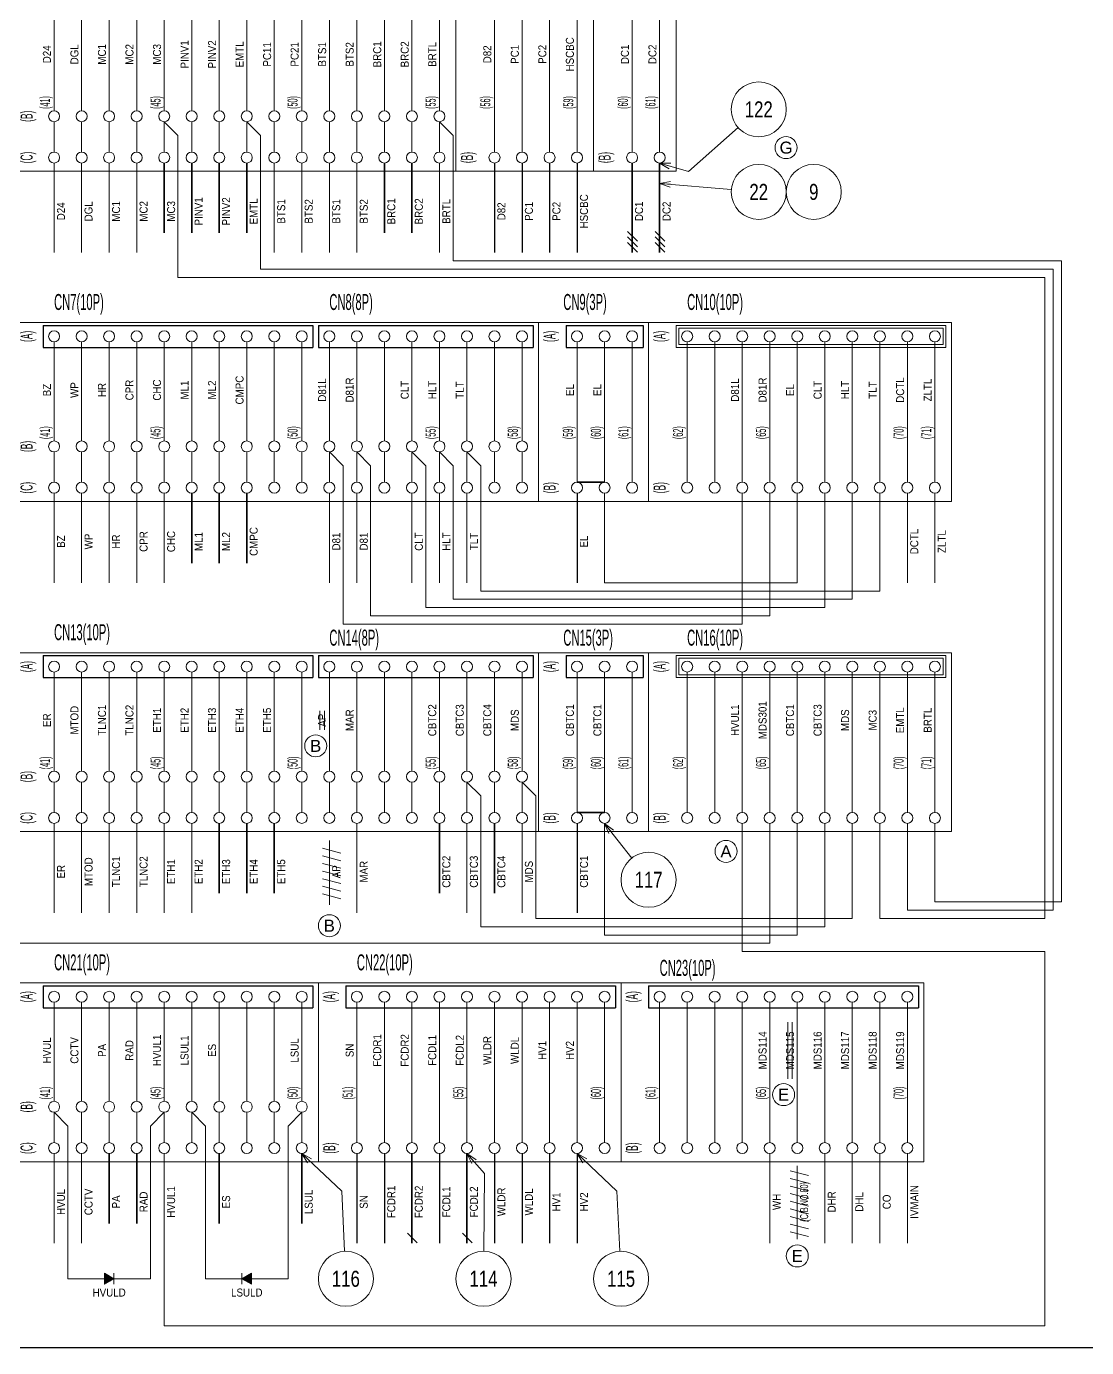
# Model space of a CAD drawing. Header units: millimetres. Extents: x 10 to 832, y 7 to 590.
# Drawn here: x 317 to 509.6, y 15 to 255.1 of the extents above; entities that cross this region are included whole.
import ezdxf
from ezdxf.enums import TextEntityAlignment as Align

# ---------------------------------------------------------------- set-up
doc = ezdxf.new("R2010")
doc.units = ezdxf.units.MM
doc.linetypes.add('DASHED', pattern=[19, 12.7, -6.3])
for name, color, linetype in [('GR1_02', 7, 'Continuous'), ('GR1_03', 7, 'Continuous'), ('GR1_04', 7, 'Continuous'), ('GR1_05', 7, 'Continuous'), ('GR1_15', 7, 'Continuous'), ('図面枠B6M', 7, 'Continuous')]:
    doc.layers.add(name, color=color, linetype=linetype)
doc.styles.add('HG丸ｺﾞｼｯｸM-PRO', font='')
doc.styles.get('HG丸ｺﾞｼｯｸM-PRO').set_extended_font_data('HG丸ｺﾞｼｯｸM-PRO')
pattern_1 = [(45, (0, 0), (-0.070710678, 0.070710678), [])]

# ---------------------------------------------------------------- blocks, each defined once
blk = doc.blocks.new('BLKF023')
at = {"layer": '図面枠B6M', "color": 2, "linetype": 'Continuous', "lineweight": 25}
blk.add_line((9.5, 15), (831.5, 15), dxfattribs=at)
blk = doc.blocks.new('BLKF035')
at = {"layer": 'GR1_03', "color": 2, "linetype": 'Continuous', "lineweight": 25}
for p, q in [((375, 80.75), (424, 80.75)), ((375, 80.75), (375, 76.75)), ((424, 80.75), (424, 76.75)), ((375, 76.75), (424, 76.75))]:
    blk.add_line(p, q, dxfattribs=at)
blk = doc.blocks.new('BLKF119')
at = {"layer": 'GR1_03', "color": 2, "linetype": 'Continuous', "lineweight": 25}
for p, q in [((320, 80.75), (369, 80.75)), ((320, 80.75), (320, 76.75)), ((369, 80.75), (369, 76.75)), ((320, 76.75), (369, 76.75))]:
    blk.add_line(p, q, dxfattribs=at)
blk = doc.blocks.new('BLKF120')
at = {"layer": 'GR1_03', "color": 2, "linetype": 'Continuous', "lineweight": 25}
for p, q in [((430, 80.75), (479, 80.75)), ((430, 80.75), (430, 76.75)), ((479, 80.75), (479, 76.75)), ((430, 76.75), (479, 76.75))]:
    blk.add_line(p, q, dxfattribs=at)
blk = doc.blocks.new('FXTIP_ARROW_S')
at = {"color": 0, "linetype": 'Continuous', "lineweight": -2}
for q in [(-1, 0), (-0.97, 0.26), (-0.97, -0.26)]:
    blk.add_line((0, 0), q, dxfattribs=at)
blk = doc.blocks.new('BLKF306')
at = {"layer": 'GR1_03', "color": 2, "linetype": 'Continuous', "lineweight": 25}
for p, q in [((415, 200.75), (429, 200.75)), ((415, 200.75), (415, 196.75)), ((429, 200.75), (429, 196.75)), ((415, 196.75), (429, 196.75))]:
    blk.add_line(p, q, dxfattribs=at)
blk = doc.blocks.new('BLKF308')
at = {"layer": 'GR1_02', "color": 4, "linetype": 'Continuous', "lineweight": 13}
for p, q in [((480, 81.25), (425, 81.25)), ((425, 48.75), (425, 81.25)), ((480, 48.75), (480, 81.25)), ((432, 52.25), (432, 77.75)), ((437, 52.25), (437, 77.75)), ((442, 52.25), (442, 77.75)), ((447, 52.25), (447, 77.75)), ((452, 52.25), (452, 77.75)), ((457, 52.25), (457, 77.75)), ((462, 52.25), (462, 77.75)), ((467, 52.25), (467, 77.75)), ((472, 52.25), (472, 77.75)), ((477, 52.25), (477, 77.75)), ((480, 48.75), (425, 48.75))]:
    blk.add_line(p, q, dxfattribs=at)
for centre in [(432, 78.75), (437, 78.75), (442, 78.75), (447, 78.75), (452, 78.75), (457, 78.75), (462, 78.75), (467, 78.75), (472, 78.75), (477, 78.75), (432, 51.25), (437, 51.25), (442, 51.25), (447, 51.25), (452, 51.25), (457, 51.25), (462, 51.25), (467, 51.25), (472, 51.25), (477, 51.25)]:
    blk.add_circle(centre, 1, dxfattribs=at)
at = {"layer": 'GR1_02', "color": 3, "linetype": 'Continuous', "lineweight": 35, "style": 'HG丸ｺﾞｼｯｸM-PRO'}
for s, height, width, p in [('(A)', 2.182, 0.522521, (427, 78.75)), ('(61)', 1.818, 0.521214, (430.33, 61.25)), ('(65)', 1.818, 0.521214, (450.42, 61.25)), ('(70)', 1.818, 0.521214, (475.42, 61.25)), ('(B)', 2.182, 0.521304, (427, 51.25))]:
    blk.add_text(s, height=height, rotation=90, dxfattribs=dict(at, width=width)).set_placement(p, align=Align.MIDDLE_CENTER)
blk = doc.blocks.new('BLKF311')
at = {"layer": 'GR1_02', "color": 4, "linetype": 'Continuous', "lineweight": 13}
for p, q in [((425, 81.25), (370, 81.25)), ((370, 48.75), (370, 81.25)), ((425, 48.75), (425, 81.25)), ((377, 52.25), (377, 77.75)), ((382, 52.25), (382, 77.75)), ((387, 52.25), (387, 77.75)), ((392, 52.25), (392, 77.75)), ((397, 52.25), (397, 77.75)), ((402, 52.25), (402, 77.75)), ((407, 52.25), (407, 77.75)), ((412, 52.25), (412, 77.75)), ((417, 52.25), (417, 77.75)), ((422, 52.25), (422, 77.75)), ((425, 48.75), (370, 48.75))]:
    blk.add_line(p, q, dxfattribs=at)
for centre in [(377, 78.75), (382, 78.75), (387, 78.75), (392, 78.75), (397, 78.75), (402, 78.75), (407, 78.75), (412, 78.75), (417, 78.75), (422, 78.75), (377, 51.25), (382, 51.25), (387, 51.25), (392, 51.25), (397, 51.25), (402, 51.25), (407, 51.25), (412, 51.25), (417, 51.25), (422, 51.25)]:
    blk.add_circle(centre, 1, dxfattribs=at)
at = {"layer": 'GR1_02', "color": 3, "linetype": 'Continuous', "lineweight": 35, "style": 'HG丸ｺﾞｼｯｸM-PRO'}
for s, height, width, p in [('(A)', 2.182, 0.522521, (372, 78.75)), ('(51)', 1.818, 0.521214, (375.33, 61.25)), ('(55)', 1.818, 0.521214, (395.42, 61.25)), ('(60)', 1.818, 0.521214, (420.42, 61.25)), ('(B)', 2.182, 0.521304, (372, 51.25))]:
    blk.add_text(s, height=height, rotation=90, dxfattribs=dict(at, width=width)).set_placement(p, align=Align.MIDDLE_CENTER)
blk = doc.blocks.new('BLKF312')
at = {"layer": 'GR1_02', "color": 4, "linetype": 'Continuous', "lineweight": 13}
for p, q in [((370, 81.25), (315, 81.25)), ((315, 48.75), (315, 81.25)), ((370, 48.75), (370, 81.25)), ((322, 59.75), (322, 77.75)), ((327, 59.75), (327, 77.75)), ((332, 59.75), (332, 77.75)), ((337, 59.75), (337, 77.75)), ((342, 59.75), (342, 77.75)), ((347, 59.75), (347, 77.75)), ((352, 59.75), (352, 77.75)), ((357, 59.75), (357, 77.75)), ((362, 59.75), (362, 77.75)), ((367, 59.75), (367, 77.75)), ((322, 57.75), (322, 52.25)), ((327, 57.75), (327, 52.25)), ((332, 57.75), (332, 52.25)), ((337, 57.75), (337, 52.25)), ((342, 57.75), (342, 52.25)), ((347, 57.75), (347, 52.25)), ((352, 57.75), (352, 52.25)), ((357, 57.75), (357, 52.25)), ((362, 57.75), (362, 52.25)), ((367, 57.75), (367, 52.25)), ((370, 48.75), (315, 48.75))]:
    blk.add_line(p, q, dxfattribs=at)
for centre in [(322, 78.75), (327, 78.75), (332, 78.75), (337, 78.75), (342, 78.75), (347, 78.75), (352, 78.75), (357, 78.75), (362, 78.75), (367, 78.75), (322, 58.75), (327, 58.75), (332, 58.75), (337, 58.75), (342, 58.75), (347, 58.75), (352, 58.75), (357, 58.75), (362, 58.75), (367, 58.75), (322, 51.25), (327, 51.25), (332, 51.25), (337, 51.25), (342, 51.25), (347, 51.25), (352, 51.25), (357, 51.25), (362, 51.25), (367, 51.25)]:
    blk.add_circle(centre, 1, dxfattribs=at)
at = {"layer": 'GR1_02', "color": 3, "linetype": 'Continuous', "lineweight": 35, "style": 'HG丸ｺﾞｼｯｸM-PRO'}
for s, height, width, p in [('(A)', 2.182, 0.522521, (317, 78.75)), ('(41)', 1.818, 0.521214, (320.33, 61.25)), ('(45)', 1.818, 0.521214, (340.42, 61.25)), ('(50)', 1.818, 0.521214, (365.33, 61.25)), ('(B)', 2.182, 0.521304, (317, 58.75)), ('(C)', 2.182, 0.52136, (317, 51.25))]:
    blk.add_text(s, height=height, rotation=90, dxfattribs=dict(at, width=width)).set_placement(p, align=Align.MIDDLE_CENTER)
blk = doc.blocks.new('BLKF307')
at = {"layer": 'GR1_02', "color": 4, "linetype": 'Continuous', "lineweight": 13}
for name in ['BLKF312', 'BLKF311', 'BLKF308']:
    blk.add_blockref(name, (0, 0), dxfattribs=at)
blk = doc.blocks.new('BLKF313')
at = {"layer": 'GR1_03', "color": 4, "linetype": 'Continuous', "lineweight": 13}
for p, q in [((435, 200.75), (484, 200.75)), ((435, 200.75), (435, 196.75)), ((483.5, 200.25), (435.5, 200.25)), ((435.5, 200.25), (435.5, 197.25)), ((483.5, 197.25), (483.5, 200.25)), ((484, 200.75), (484, 196.75)), ((435.5, 197.25), (483.5, 197.25)), ((435, 196.75), (484, 196.75))]:
    blk.add_line(p, q, dxfattribs=at)
blk = doc.blocks.new('BLKF314')
at = {"layer": 'GR1_03', "color": 4, "linetype": 'Continuous', "lineweight": 13}
for p, q in [((435, 140.75), (484, 140.75)), ((435, 140.75), (435, 136.75)), ((483.5, 140.25), (435.5, 140.25)), ((435.5, 140.25), (435.5, 137.25)), ((483.5, 137.25), (483.5, 140.25)), ((484, 140.75), (484, 136.75)), ((435.5, 137.25), (483.5, 137.25)), ((435, 136.75), (484, 136.75))]:
    blk.add_line(p, q, dxfattribs=at)
blk = doc.blocks.new('BLKF315')
at = {"layer": 'GR1_03', "color": 2, "linetype": 'Continuous', "lineweight": 25}
for p, q in [((320, 200.75), (369, 200.75)), ((320, 200.75), (320, 196.75)), ((369, 200.75), (369, 196.75)), ((320, 196.75), (369, 196.75))]:
    blk.add_line(p, q, dxfattribs=at)
blk = doc.blocks.new('BLKF316')
at = {"layer": 'GR1_03', "color": 2, "linetype": 'Continuous', "lineweight": 25}
for p, q in [((370, 200.75), (409, 200.75)), ((370, 200.75), (370, 196.75)), ((409, 200.75), (409, 196.75)), ((370, 196.75), (409, 196.75))]:
    blk.add_line(p, q, dxfattribs=at)
blk = doc.blocks.new('BLKF317')
at = {"layer": 'GR1_03', "color": 2, "linetype": 'Continuous', "lineweight": 25}
for p, q in [((320, 140.75), (369, 140.75)), ((320, 140.75), (320, 136.75)), ((369, 140.75), (369, 136.75)), ((320, 136.75), (369, 136.75))]:
    blk.add_line(p, q, dxfattribs=at)
blk = doc.blocks.new('BLKF318')
at = {"layer": 'GR1_03', "color": 2, "linetype": 'Continuous', "lineweight": 25}
for p, q in [((370, 140.75), (409, 140.75)), ((370, 140.75), (370, 136.75)), ((409, 140.75), (409, 136.75)), ((370, 136.75), (409, 136.75))]:
    blk.add_line(p, q, dxfattribs=at)
blk = doc.blocks.new('BLKF319')
at = {"layer": 'GR1_03', "color": 2, "linetype": 'Continuous', "lineweight": 25}
for p, q in [((415, 140.75), (429, 140.75)), ((415, 140.75), (415, 136.75)), ((429, 140.75), (429, 136.75)), ((415, 136.75), (429, 136.75))]:
    blk.add_line(p, q, dxfattribs=at)
blk = doc.blocks.new('BLKF321')
at = {"layer": 'GR1_02', "color": 4, "linetype": 'Continuous', "lineweight": 13}
for p, q in [((485, 201.25), (430, 201.25)), ((430, 168.75), (430, 201.25)), ((485, 168.75), (485, 201.25)), ((437, 172.25), (437, 197.75)), ((442, 172.25), (442, 197.75)), ((447, 172.25), (447, 197.75)), ((452, 172.25), (452, 197.75)), ((457, 172.25), (457, 197.75)), ((462, 172.25), (462, 197.75)), ((467, 172.25), (467, 197.75)), ((472, 172.25), (472, 197.75)), ((477, 172.25), (477, 197.75)), ((482, 172.25), (482, 197.75)), ((485, 168.75), (430, 168.75))]:
    blk.add_line(p, q, dxfattribs=at)
for centre in [(437, 198.75), (442, 198.75), (447, 198.75), (452, 198.75), (457, 198.75), (462, 198.75), (467, 198.75), (472, 198.75), (477, 198.75), (482, 198.75), (437, 171.25), (442, 171.25), (447, 171.25), (452, 171.25), (457, 171.25), (462, 171.25), (467, 171.25), (472, 171.25), (477, 171.25), (482, 171.25)]:
    blk.add_circle(centre, 1, dxfattribs=at)
at = {"layer": 'GR1_02', "color": 3, "linetype": 'Continuous', "lineweight": 35, "style": 'HG丸ｺﾞｼｯｸM-PRO'}
for s, height, width, p in [('(A)', 2.182, 0.522521, (432, 198.75)), ('(62)', 1.818, 0.521214, (435.33, 181.25)), ('(65)', 1.818, 0.521214, (450.42, 181.25)), ('(70)', 1.818, 0.521214, (475.42, 181.25)), ('(71)', 1.818, 0.521214, (480.42, 181.25)), ('(B)', 2.182, 0.521304, (432, 171.25))]:
    blk.add_text(s, height=height, rotation=90, dxfattribs=dict(at, width=width)).set_placement(p, align=Align.MIDDLE_CENTER)
blk = doc.blocks.new('BLKF324')
at = {"layer": 'GR1_02', "color": 4, "linetype": 'Continuous', "lineweight": 13}
for p, q in [((410, 201.25), (315, 201.25)), ((315, 168.75), (315, 201.25)), ((410, 168.75), (410, 201.25)), ((322, 179.75), (322, 197.75)), ((327, 179.75), (327, 197.75)), ((332, 179.75), (332, 197.75)), ((337, 179.75), (337, 197.75)), ((342, 179.75), (342, 197.75)), ((347, 179.75), (347, 197.75)), ((352, 179.75), (352, 197.75)), ((357, 179.75), (357, 197.75)), ((362, 179.75), (362, 197.75)), ((367, 179.75), (367, 197.75)), ((372, 179.75), (372, 197.75)), ((377, 179.75), (377, 197.75)), ((382, 179.75), (382, 197.75)), ((387, 179.75), (387, 197.75)), ((392, 179.75), (392, 197.75)), ((397, 179.75), (397, 197.75)), ((402, 179.75), (402, 197.75)), ((407, 179.75), (407, 197.75)), ((322, 177.75), (322, 172.25)), ((327, 177.75), (327, 172.25)), ((332, 177.75), (332, 172.25)), ((337, 177.75), (337, 172.25)), ((342, 177.75), (342, 172.25)), ((347, 177.75), (347, 172.25)), ((352, 177.75), (352, 172.25)), ((357, 177.75), (357, 172.25)), ((362, 177.75), (362, 172.25)), ((367, 177.75), (367, 172.25)), ((372, 177.75), (372, 172.25)), ((377, 177.75), (377, 172.25)), ((382, 177.75), (382, 172.25)), ((387, 177.75), (387, 172.25)), ((392, 177.75), (392, 172.25)), ((397, 177.75), (397, 172.25)), ((402, 177.75), (402, 172.25)), ((407, 177.75), (407, 172.25)), ((410, 168.75), (315, 168.75))]:
    blk.add_line(p, q, dxfattribs=at)
for centre in [(322, 198.75), (327, 198.75), (332, 198.75), (337, 198.75), (342, 198.75), (347, 198.75), (352, 198.75), (357, 198.75), (362, 198.75), (367, 198.75), (372, 198.75), (377, 198.75), (382, 198.75), (387, 198.75), (392, 198.75), (397, 198.75), (402, 198.75), (407, 198.75), (322, 178.75), (327, 178.75), (332, 178.75), (337, 178.75), (342, 178.75), (347, 178.75), (352, 178.75), (357, 178.75), (362, 178.75), (367, 178.75), (372, 178.75), (377, 178.75), (382, 178.75), (387, 178.75), (392, 178.75), (397, 178.75), (402, 178.75), (407, 178.75), (322, 171.25), (327, 171.25), (332, 171.25), (337, 171.25), (342, 171.25), (347, 171.25), (352, 171.25), (357, 171.25), (362, 171.25), (367, 171.25), (372, 171.25), (377, 171.25), (382, 171.25), (387, 171.25), (392, 171.25), (397, 171.25), (402, 171.25), (407, 171.25)]:
    blk.add_circle(centre, 1, dxfattribs=at)
at = {"layer": 'GR1_02', "color": 3, "linetype": 'Continuous', "lineweight": 35, "style": 'HG丸ｺﾞｼｯｸM-PRO'}
for s, height, width, p in [('(A)', 2.182, 0.522521, (317, 198.75)), ('(41)', 1.818, 0.521214, (320.33, 181.25)), ('(45)', 1.818, 0.521214, (340.42, 181.25)), ('(50)', 1.818, 0.521214, (365.33, 181.25)), ('(55)', 1.818, 0.521214, (390.42, 181.25)), ('(58)', 1.818, 0.521214, (405.33, 181.25)), ('(B)', 2.182, 0.521304, (317, 178.75)), ('(C)', 2.182, 0.52136, (317, 171.25))]:
    blk.add_text(s, height=height, rotation=90, dxfattribs=dict(at, width=width)).set_placement(p, align=Align.MIDDLE_CENTER)
blk = doc.blocks.new('BLKF325')
at = {"layer": 'GR1_02', "color": 4, "linetype": 'Continuous', "lineweight": 13}
for p, q in [((430, 201.25), (410, 201.25)), ((410, 168.75), (410, 201.25)), ((430, 168.75), (430, 201.25)), ((417, 172.25), (417, 197.75)), ((422, 172.25), (422, 197.75)), ((427, 172.25), (427, 197.75)), ((430, 168.75), (410, 168.75))]:
    blk.add_line(p, q, dxfattribs=at)
for centre in [(417, 198.75), (422, 198.75), (427, 198.75), (417, 171.25), (422, 171.25), (427, 171.25)]:
    blk.add_circle(centre, 1, dxfattribs=at)
at = {"layer": 'GR1_02', "color": 3, "linetype": 'Continuous', "lineweight": 35, "style": 'HG丸ｺﾞｼｯｸM-PRO'}
for s, height, width, p in [('(A)', 2.182, 0.522521, (412, 198.75)), ('(59)', 1.818, 0.521214, (415.33, 181.25)), ('(60)', 1.818, 0.521214, (420.42, 181.25)), ('(61)', 1.818, 0.521214, (425.42, 181.25)), ('(B)', 2.182, 0.521304, (412, 171.25))]:
    blk.add_text(s, height=height, rotation=90, dxfattribs=dict(at, width=width)).set_placement(p, align=Align.MIDDLE_CENTER)
blk = doc.blocks.new('BLKF320')
at = {"layer": 'GR1_02', "color": 4, "linetype": 'Continuous', "lineweight": 13}
for name in ['BLKF324', 'BLKF325', 'BLKF321']:
    blk.add_blockref(name, (0, 0), dxfattribs=at)
blk = doc.blocks.new('BLKF327')
at = {"layer": 'GR1_02', "color": 4, "linetype": 'Continuous', "lineweight": 13}
for p, q in [((485, 141.25), (430, 141.25)), ((430, 108.75), (430, 141.25)), ((485, 108.75), (485, 141.25)), ((437, 112.25), (437, 137.75)), ((442, 112.25), (442, 137.75)), ((447, 112.25), (447, 137.75)), ((452, 112.25), (452, 137.75)), ((457, 112.25), (457, 137.75)), ((462, 112.25), (462, 137.75)), ((467, 112.25), (467, 137.75)), ((472, 112.25), (472, 137.75)), ((477, 112.25), (477, 137.75)), ((482, 112.25), (482, 137.75)), ((485, 108.75), (430, 108.75))]:
    blk.add_line(p, q, dxfattribs=at)
for centre in [(437, 138.75), (442, 138.75), (447, 138.75), (452, 138.75), (457, 138.75), (462, 138.75), (467, 138.75), (472, 138.75), (477, 138.75), (482, 138.75), (437, 111.25), (442, 111.25), (447, 111.25), (452, 111.25), (457, 111.25), (462, 111.25), (467, 111.25), (472, 111.25), (477, 111.25), (482, 111.25)]:
    blk.add_circle(centre, 1, dxfattribs=at)
at = {"layer": 'GR1_02', "color": 3, "linetype": 'Continuous', "lineweight": 35, "style": 'HG丸ｺﾞｼｯｸM-PRO'}
for s, height, width, p in [('(A)', 2.182, 0.522521, (432, 138.75)), ('(62)', 1.818, 0.521214, (435.33, 121.25)), ('(65)', 1.818, 0.521214, (450.42, 121.25)), ('(70)', 1.818, 0.521214, (475.42, 121.25)), ('(71)', 1.818, 0.521214, (480.42, 121.25)), ('(B)', 2.182, 0.521304, (432, 111.25))]:
    blk.add_text(s, height=height, rotation=90, dxfattribs=dict(at, width=width)).set_placement(p, align=Align.MIDDLE_CENTER)
blk = doc.blocks.new('BLKF330')
at = {"layer": 'GR1_02', "color": 4, "linetype": 'Continuous', "lineweight": 13}
for p, q in [((410, 141.25), (315, 141.25)), ((315, 108.75), (315, 141.25)), ((410, 108.75), (410, 141.25)), ((322, 119.75), (322, 137.75)), ((327, 119.75), (327, 137.75)), ((332, 119.75), (332, 137.75)), ((337, 119.75), (337, 137.75)), ((342, 119.75), (342, 137.75)), ((347, 119.75), (347, 137.75)), ((352, 119.75), (352, 137.75)), ((357, 119.75), (357, 137.75)), ((362, 119.75), (362, 137.75)), ((367, 119.75), (367, 137.75)), ((372, 119.75), (372, 137.75)), ((377, 119.75), (377, 137.75)), ((382, 119.75), (382, 137.75)), ((387, 119.75), (387, 137.75)), ((392, 119.75), (392, 137.75)), ((397, 119.75), (397, 137.75)), ((402, 119.75), (402, 137.75)), ((407, 119.75), (407, 137.75)), ((322, 117.75), (322, 112.25)), ((327, 117.75), (327, 112.25)), ((332, 117.75), (332, 112.25)), ((337, 117.75), (337, 112.25)), ((342, 117.75), (342, 112.25)), ((347, 117.75), (347, 112.25)), ((352, 117.75), (352, 112.25)), ((357, 117.75), (357, 112.25)), ((362, 117.75), (362, 112.25)), ((367, 117.75), (367, 112.25)), ((372, 117.75), (372, 112.25)), ((377, 117.75), (377, 112.25)), ((382, 117.75), (382, 112.25)), ((387, 117.75), (387, 112.25)), ((392, 117.75), (392, 112.25)), ((397, 117.75), (397, 112.25)), ((402, 117.75), (402, 112.25)), ((407, 117.75), (407, 112.25)), ((410, 108.75), (315, 108.75))]:
    blk.add_line(p, q, dxfattribs=at)
for centre in [(322, 138.75), (327, 138.75), (332, 138.75), (337, 138.75), (342, 138.75), (347, 138.75), (352, 138.75), (357, 138.75), (362, 138.75), (367, 138.75), (372, 138.75), (377, 138.75), (382, 138.75), (387, 138.75), (392, 138.75), (397, 138.75), (402, 138.75), (407, 138.75), (322, 118.75), (327, 118.75), (332, 118.75), (337, 118.75), (342, 118.75), (347, 118.75), (352, 118.75), (357, 118.75), (362, 118.75), (367, 118.75), (372, 118.75), (377, 118.75), (382, 118.75), (387, 118.75), (392, 118.75), (397, 118.75), (402, 118.75), (407, 118.75), (322, 111.25), (327, 111.25), (332, 111.25), (337, 111.25), (342, 111.25), (347, 111.25), (352, 111.25), (357, 111.25), (362, 111.25), (367, 111.25), (372, 111.25), (377, 111.25), (382, 111.25), (387, 111.25), (392, 111.25), (397, 111.25), (402, 111.25), (407, 111.25)]:
    blk.add_circle(centre, 1, dxfattribs=at)
at = {"layer": 'GR1_02', "color": 3, "linetype": 'Continuous', "lineweight": 35, "style": 'HG丸ｺﾞｼｯｸM-PRO'}
for s, height, width, p in [('(A)', 2.182, 0.522521, (317, 138.75)), ('(41)', 1.818, 0.521214, (320.33, 121.25)), ('(45)', 1.818, 0.521214, (340.42, 121.25)), ('(50)', 1.818, 0.521214, (365.33, 121.25)), ('(55)', 1.818, 0.521214, (390.42, 121.25)), ('(58)', 1.818, 0.521214, (405.33, 121.25)), ('(B)', 2.182, 0.521304, (317, 118.75)), ('(C)', 2.182, 0.52136, (317, 111.25))]:
    blk.add_text(s, height=height, rotation=90, dxfattribs=dict(at, width=width)).set_placement(p, align=Align.MIDDLE_CENTER)
blk = doc.blocks.new('BLKF331')
at = {"layer": 'GR1_02', "color": 4, "linetype": 'Continuous', "lineweight": 13}
for p, q in [((430, 141.25), (410, 141.25)), ((410, 108.75), (410, 141.25)), ((430, 108.75), (430, 141.25)), ((417, 112.25), (417, 137.75)), ((422, 112.25), (422, 137.75)), ((427, 112.25), (427, 137.75)), ((430, 108.75), (410, 108.75))]:
    blk.add_line(p, q, dxfattribs=at)
for centre in [(417, 138.75), (422, 138.75), (427, 138.75), (417, 111.25), (422, 111.25), (427, 111.25)]:
    blk.add_circle(centre, 1, dxfattribs=at)
at = {"layer": 'GR1_02', "color": 3, "linetype": 'Continuous', "lineweight": 35, "style": 'HG丸ｺﾞｼｯｸM-PRO'}
for s, height, width, p in [('(A)', 2.182, 0.522521, (412, 138.75)), ('(59)', 1.818, 0.521214, (415.33, 121.25)), ('(60)', 1.818, 0.521214, (420.42, 121.25)), ('(61)', 1.818, 0.521214, (425.42, 121.25)), ('(B)', 2.182, 0.521304, (412, 111.25))]:
    blk.add_text(s, height=height, rotation=90, dxfattribs=dict(at, width=width)).set_placement(p, align=Align.MIDDLE_CENTER)
blk = doc.blocks.new('BLKF326')
at = {"layer": 'GR1_02', "color": 4, "linetype": 'Continuous', "lineweight": 13}
for name in ['BLKF330', 'BLKF331', 'BLKF327']:
    blk.add_blockref(name, (0, 0), dxfattribs=at)
blk = doc.blocks.new('BLKF332')
at = {"layer": 'GR1_03', "linetype": 'Continuous', "lineweight": 13}
h = blk.add_hatch(dxfattribs=at)
h.set_pattern_fill('_USER', color=4, scale=0.1, angle=45, style=0, pattern_type=0)
h.set_pattern_definition(pattern_1)
h.paths.add_polyline_path([(357.87, 26.5), (356.13, 27.5), (357.87, 28.5)], flags=0)
at = {"layer": 'GR1_03', "color": 4, "linetype": 'Continuous', "lineweight": 13}
for p, q in [((347, 57.75), (349.5, 55.25)), ((367, 57.75), (364.5, 55.25)), ((349.5, 55.25), (349.5, 27.5)), ((364.5, 55.25), (364.5, 27.5)), ((349.5, 27.5), (364.5, 27.5)), ((356.13, 28.5), (356.13, 26.5)), ((356.13, 27.5), (357.87, 28.5)), ((356.13, 27.5), (357.87, 26.5)), ((357.87, 28.5), (357.87, 26.5))]:
    blk.add_line(p, q, dxfattribs=at)
blk = doc.blocks.new('BLKF333')
at = {"layer": 'GR1_03', "linetype": 'Continuous', "lineweight": 13}
h = blk.add_hatch(dxfattribs=at)
h.set_pattern_fill('_USER', color=4, scale=0.1, angle=45, style=0, pattern_type=0)
h.set_pattern_definition(pattern_1)
h.paths.add_polyline_path([(331.13, 26.5), (332.87, 27.5), (331.13, 28.5)], flags=0)
at = {"layer": 'GR1_03', "color": 4, "linetype": 'Continuous', "lineweight": 13}
for p, q in [((322, 57.75), (324.5, 55.25)), ((342, 57.75), (339.5, 55.25)), ((324.5, 55.25), (324.5, 27.5)), ((339.5, 55.25), (339.5, 27.5)), ((324.5, 27.5), (339.5, 27.5)), ((332.87, 27.5), (331.13, 28.5)), ((331.13, 28.5), (331.13, 26.5)), ((332.87, 27.5), (331.13, 26.5)), ((332.87, 28.5), (332.87, 26.5))]:
    blk.add_line(p, q, dxfattribs=at)
blk = doc.blocks.new('BLKF337')
at = {"layer": 'GR1_02', "color": 4, "linetype": 'Continuous', "lineweight": 13}
for p, q in [((420, 261.25), (395, 261.25)), ((395, 228.75), (395, 261.25)), ((420, 228.75), (420, 261.25)), ((402, 232.25), (402, 257.75)), ((407, 232.25), (407, 257.75)), ((412, 232.25), (412, 257.75)), ((417, 232.25), (417, 257.75)), ((420, 228.75), (395, 228.75))]:
    blk.add_line(p, q, dxfattribs=at)
for centre in [(402, 258.75), (407, 258.75), (412, 258.75), (417, 258.75), (402, 231.25), (407, 231.25), (412, 231.25), (417, 231.25)]:
    blk.add_circle(centre, 1, dxfattribs=at)
at = {"layer": 'GR1_02', "color": 3, "linetype": 'Continuous', "lineweight": 35, "style": 'HG丸ｺﾞｼｯｸM-PRO'}
for s, height, width, p in [('(A)', 2.182, 0.522521, (397, 258.75)), ('(56)', 1.818, 0.521214, (400.33, 241.25)), ('(59)', 1.818, 0.521214, (415.42, 241.25)), ('(B)', 2.182, 0.521304, (397, 231.25))]:
    blk.add_text(s, height=height, rotation=90, dxfattribs=dict(at, width=width)).set_placement(p, align=Align.MIDDLE_CENTER)
blk = doc.blocks.new('BLKF338')
at = {"layer": 'GR1_02', "color": 4, "linetype": 'Continuous', "lineweight": 13}
for p, q in [((395, 261.25), (315, 261.25)), ((315, 228.75), (315, 261.25)), ((395, 228.75), (395, 261.25)), ((322, 239.75), (322, 257.75)), ((327, 239.75), (327, 257.75)), ((332, 239.75), (332, 257.75)), ((337, 239.75), (337, 257.75)), ((342, 239.75), (342, 257.75)), ((347, 239.75), (347, 257.75)), ((352, 239.75), (352, 257.75)), ((357, 239.75), (357, 257.75)), ((362, 239.75), (362, 257.75)), ((367, 239.75), (367, 257.75)), ((372, 239.75), (372, 257.75)), ((377, 239.75), (377, 257.75)), ((382, 239.75), (382, 257.75)), ((387, 239.75), (387, 257.75)), ((392, 239.75), (392, 257.75)), ((322, 237.75), (322, 232.25)), ((327, 237.75), (327, 232.25)), ((332, 237.75), (332, 232.25)), ((337, 237.75), (337, 232.25)), ((342, 237.75), (342, 232.25)), ((347, 237.75), (347, 232.25)), ((352, 237.75), (352, 232.25)), ((357, 237.75), (357, 232.25)), ((362, 237.75), (362, 232.25)), ((367, 237.75), (367, 232.25)), ((372, 237.75), (372, 232.25)), ((377, 237.75), (377, 232.25)), ((382, 237.75), (382, 232.25)), ((387, 237.75), (387, 232.25)), ((392, 237.75), (392, 232.25)), ((395, 228.75), (315, 228.75))]:
    blk.add_line(p, q, dxfattribs=at)
for centre in [(322, 258.75), (327, 258.75), (332, 258.75), (337, 258.75), (342, 258.75), (347, 258.75), (352, 258.75), (357, 258.75), (362, 258.75), (367, 258.75), (372, 258.75), (377, 258.75), (382, 258.75), (387, 258.75), (392, 258.75), (322, 238.75), (327, 238.75), (332, 238.75), (337, 238.75), (342, 238.75), (347, 238.75), (352, 238.75), (357, 238.75), (362, 238.75), (367, 238.75), (372, 238.75), (377, 238.75), (382, 238.75), (387, 238.75), (392, 238.75), (322, 231.25), (327, 231.25), (332, 231.25), (337, 231.25), (342, 231.25), (347, 231.25), (352, 231.25), (357, 231.25), (362, 231.25), (367, 231.25), (372, 231.25), (377, 231.25), (382, 231.25), (387, 231.25), (392, 231.25)]:
    blk.add_circle(centre, 1, dxfattribs=at)
at = {"layer": 'GR1_02', "color": 3, "linetype": 'Continuous', "lineweight": 35, "style": 'HG丸ｺﾞｼｯｸM-PRO'}
for s, height, width, p in [('(A)', 2.182, 0.522521, (317, 258.75)), ('(41)', 1.818, 0.521214, (320.33, 241.25)), ('(45)', 1.818, 0.521214, (340.42, 241.25)), ('(50)', 1.818, 0.521214, (365.33, 241.25)), ('(55)', 1.818, 0.521214, (390.42, 241.25)), ('(B)', 2.182, 0.521304, (317, 238.75)), ('(C)', 2.182, 0.52136, (317, 231.25))]:
    blk.add_text(s, height=height, rotation=90, dxfattribs=dict(at, width=width)).set_placement(p, align=Align.MIDDLE_CENTER)
blk = doc.blocks.new('BLKF334')
at = {"layer": 'GR1_02', "color": 4, "linetype": 'Continuous', "lineweight": 13}
for name in ['BLKF338', 'BLKF337']:
    blk.add_blockref(name, (0, 0), dxfattribs=at)
blk = doc.blocks.new('BLKF339')
at = {"layer": 'GR1_05', "color": 4, "linetype": 'Continuous', "lineweight": 13}
blk.add_circle((444.06, 105.17), 2, dxfattribs=at)
at = {"layer": 'GR1_05', "color": 4, "linetype": 'Continuous', "lineweight": 13, "style": 'HG丸ｺﾞｼｯｸM-PRO', "width": 1.042301}
blk.add_text('A', height=2.18, dxfattribs=at).set_placement((444.06, 105.17), align=Align.MIDDLE_CENTER)
blk = doc.blocks.new('BLKF351')
at = {"layer": 'GR1_05', "color": 4, "linetype": 'Continuous', "lineweight": 13}
blk.add_circle((369.52, 124.34), 2, dxfattribs=at)
at = {"layer": 'GR1_05', "color": 4, "linetype": 'Continuous', "lineweight": 13, "style": 'HG丸ｺﾞｼｯｸM-PRO', "width": 1.04272}
blk.add_text('B', height=2.18, dxfattribs=at).set_placement((369.52, 124.34), align=Align.MIDDLE_CENTER)
blk = doc.blocks.new('BLKF352')
at = {"layer": 'GR1_05', "color": 4, "linetype": 'Continuous', "lineweight": 13}
blk.add_circle((372, 91.66), 2, dxfattribs=at)
at = {"layer": 'GR1_05', "color": 4, "linetype": 'Continuous', "lineweight": 13, "style": 'HG丸ｺﾞｼｯｸM-PRO', "width": 1.04272}
blk.add_text('B', height=2.18, dxfattribs=at).set_placement((372, 91.66), align=Align.MIDDLE_CENTER)
blk = doc.blocks.new('BLKF394')
at = {"layer": 'GR1_05', "color": 4, "linetype": 'Continuous', "lineweight": 13}
blk.add_circle((454.52, 60.96), 2, dxfattribs=at)
at = {"layer": 'GR1_05', "color": 4, "linetype": 'Continuous', "lineweight": 13, "style": 'HG丸ｺﾞｼｯｸM-PRO', "width": 1.04259}
blk.add_text('E', height=2.18, dxfattribs=at).set_placement((454.52, 60.96), align=Align.MIDDLE_CENTER)
blk = doc.blocks.new('BLKF395')
at = {"layer": 'GR1_05', "color": 4, "linetype": 'Continuous', "lineweight": 13}
blk.add_circle((457, 31.66), 2, dxfattribs=at)
at = {"layer": 'GR1_05', "color": 4, "linetype": 'Continuous', "lineweight": 13, "style": 'HG丸ｺﾞｼｯｸM-PRO', "width": 1.04259}
blk.add_text('E', height=2.18, dxfattribs=at).set_placement((457, 31.66), align=Align.MIDDLE_CENTER)
blk = doc.blocks.new('BLKF423')
at = {"layer": 'GR1_02', "color": 4, "linetype": 'Continuous', "lineweight": 13}
for p, q in [((435, 261.25), (420, 261.25)), ((420, 228.75), (420, 261.25)), ((435, 228.75), (435, 261.25)), ((427, 232.25), (427, 257.75)), ((432, 232.25), (432, 257.75)), ((435, 228.75), (420, 228.75))]:
    blk.add_line(p, q, dxfattribs=at)
for centre in [(427, 258.75), (432, 258.75), (427, 231.25), (432, 231.25)]:
    blk.add_circle(centre, 1, dxfattribs=at)
at = {"layer": 'GR1_02', "color": 3, "linetype": 'Continuous', "lineweight": 35, "style": 'HG丸ｺﾞｼｯｸM-PRO'}
for s, height, width, p in [('(A)', 2.182, 0.522521, (422, 258.75)), ('(60)', 1.818, 0.521214, (425.33, 241.25)), ('(61)', 1.818, 0.521214, (430.33, 241.25)), ('(B)', 2.182, 0.521304, (422, 231.25))]:
    blk.add_text(s, height=height, rotation=90, dxfattribs=dict(at, width=width)).set_placement(p, align=Align.MIDDLE_CENTER)
blk = doc.blocks.new('BLKF434')
at = {"layer": 'GR1_05', "color": 4, "linetype": 'Continuous', "lineweight": 13}
blk.add_circle((454.97, 233.05), 2, dxfattribs=at)
at = {"layer": 'GR1_05', "color": 4, "linetype": 'Continuous', "lineweight": 13, "style": 'HG丸ｺﾞｼｯｸM-PRO', "width": 1.042883}
blk.add_text('G', height=2.18, dxfattribs=at).set_placement((454.97, 233.05), align=Align.MIDDLE_CENTER)

msp = doc.modelspace()

# ---------------------------------------------------------------- linework, layer by layer
at = {"layer": 'GR1_03', "color": 4, "linetype": 'Continuous', "lineweight": 13}
for p, q in [((342, 237.75), (344.5, 235.25)), ((357, 237.75), (359.5, 235.25)), ((392, 237.75), (394.5, 235.25)), ((344.5, 235.25), (344.5, 209.47)), ((359.5, 235.25), (359.5, 210.97)), ((394.5, 235.25), (394.5, 212.47)), ((322, 230.25), (322, 213.97)), ((327, 230.25), (327, 213.97)), ((332, 230.25), (332, 213.97)), ((337, 230.25), (337, 213.97)), ((362, 230.25), (362, 213.97)), ((367, 230.25), (367, 213.97)), ((372, 230.25), (372, 213.97)), ((377, 230.25), (377, 213.97)), ((392, 230.25), (392, 213.97)), ((426.18, 217.82), (427.95, 216.05)), ((426.18, 216.82), (427.95, 215.05)), ((431.18, 217.82), (432.95, 216.05)), ((431.18, 216.82), (432.95, 215.05)), ((426.18, 215.82), (427.95, 214.05)), ((431.18, 215.82), (432.95, 214.05)), ((394.5, 212.47), (505, 212.47)), ((505, 95.97), (505, 212.47)), ((344.5, 209.47), (502, 209.47)), ((359.5, 210.97), (503.5, 210.97)), ((502, 93), (502, 209.47)), ((503.5, 210.97), (503.5, 94.47)), ((372, 177.75), (374.5, 175.25)), ((377, 177.75), (379.5, 175.25)), ((387, 177.75), (389.5, 175.25)), ((392, 177.75), (394.5, 175.25)), ((397, 177.75), (399.5, 175.25)), ((374.5, 175.25), (374.5, 146.47)), ((379.5, 175.25), (379.5, 147.97)), ((389.5, 175.25), (389.5, 149.47)), ((394.5, 175.25), (394.5, 150.97)), ((399.5, 175.25), (399.5, 152.47)), ((322, 170.25), (322, 153.97)), ((327, 170.25), (327, 153.97)), ((332, 170.25), (332, 153.97)), ((337, 170.25), (337, 153.97)), ((342, 170.25), (342, 153.97)), ((372, 170.25), (372, 153.97)), ((377, 170.25), (377, 153.97)), ((387, 170.25), (387, 153.97)), ((392, 170.25), (392, 153.97)), ((397, 170.25), (397, 153.97)), ((422, 170.25), (422, 153.97)), ((447, 170.25), (447, 146.47)), ((452, 170.25), (452, 147.97)), ((457, 170.25), (457, 153.97)), ((462, 170.25), (462, 149.47)), ((467, 170.25), (467, 150.97)), ((472, 170.25), (472, 152.47)), ((477, 170.25), (477, 153.97)), ((482, 170.25), (482, 153.97)), ((422, 153.97), (457, 153.97)), ((399.5, 152.47), (472, 152.47)), ((389.5, 149.47), (462, 149.47)), ((394.5, 150.97), (467, 150.97)), ((374.5, 146.47), (447, 146.47)), ((379.5, 147.97), (452, 147.97)), ((397, 117.75), (399.5, 115.25)), ((407, 117.75), (409.5, 115.25)), ((399.5, 115.25), (399.5, 91.47)), ((409.5, 115.25), (409.5, 92.97)), ((322, 110.25), (322, 93.97)), ((327, 110.25), (327, 93.97)), ((332, 110.25), (332, 93.97)), ((337, 110.25), (337, 93.97)), ((342, 110.25), (342, 93.97)), ((347, 110.25), (347, 93.97)), ((377, 110.25), (377, 93.97)), ((397, 110.25), (397, 93.97)), ((407, 110.25), (407, 93.97)), ((422, 110.25), (422, 89.97)), ((447, 110.25), (447, 86.97)), ((452, 110.25), (452, 88.47)), ((457, 110.25), (457, 89.97)), ((462, 110.25), (462, 91.47)), ((467, 110.25), (467, 92.97)), ((472, 110.25), (472, 92.97)), ((477, 110.25), (477, 94.47)), ((482, 110.25), (482, 95.97)), ((477, 94.47), (503.5, 94.47)), ((482, 95.97), (505, 95.97)), ((399.5, 91.47), (462, 91.47)), ((409.5, 92.97), (467, 92.97)), ((472, 92.97), (502, 92.97)), ((422, 89.97), (457, 89.97)), ((112, 88.47), (452, 88.47)), ((447, 86.97), (502, 86.97)), ((502, 86.97), (502, 18.97)), ((322, 50.25), (322, 33.97)), ((327, 50.25), (327, 33.97)), ((342, 50.25), (342, 18.97)), ((452, 50.25), (452, 33.97)), ((462, 50.25), (462, 33.97)), ((467, 50.25), (467, 33.97)), ((472, 50.25), (472, 33.97)), ((477, 50.25), (477, 33.97)), ((386.18, 35.82), (387.95, 34.05)), ((396.18, 35.82), (397.95, 34.05)), ((342, 18.97), (502, 18.97))]:
    msp.add_line(p, q, dxfattribs=at)
at = {"layer": 'GR1_03', "color": 3, "linetype": 'DASHED', "lineweight": 35}
for p, q in [((342, 230.25), (342, 213.97)), ((347, 230.25), (347, 213.97)), ((352, 230.25), (352, 213.97)), ((357, 230.25), (357, 213.97)), ((382, 230.25), (382, 213.97)), ((387, 230.25), (387, 213.97)), ((347, 170.25), (347, 153.97)), ((352, 170.25), (352, 153.97)), ((357, 170.25), (357, 153.97)), ((352, 110.25), (352, 93.97)), ((357, 110.25), (357, 93.97)), ((362, 110.25), (362, 93.97)), ((392, 110.25), (392, 93.97)), ((402, 110.25), (402, 93.97)), ((332, 50.25), (332, 33.97)), ((337, 50.25), (337, 33.97)), ((352, 50.25), (352, 33.97)), ((367, 50.25), (367, 33.97))]:
    msp.add_line(p, q, dxfattribs=at)
at = {"layer": 'GR1_03', "color": 2, "linetype": 'Continuous', "lineweight": 25}
for p, q in [((402, 230.25), (402, 213.97)), ((407, 230.25), (407, 213.97)), ((412, 230.25), (412, 213.97)), ((417, 230.25), (417, 213.97)), ((417, 170.25), (417, 153.97)), ((417, 110.25), (417, 93.97)), ((377, 50.25), (377, 33.97)), ((382, 50.25), (382, 33.97)), ((392, 50.25), (392, 33.97)), ((402, 50.25), (402, 33.97)), ((407, 50.25), (407, 33.97)), ((412, 50.25), (412, 33.97)), ((417, 50.25), (417, 33.97))]:
    msp.add_line(p, q, dxfattribs=at)
at = {"layer": 'GR1_03', "color": 3, "linetype": 'Continuous', "lineweight": 35}
for p, q in [((427, 230.25), (427, 213.97)), ((432, 230.25), (432, 213.97)), ((417, 172.25), (422, 172.25)), ((417, 112.25), (422, 112.25)), ((387, 50.25), (387, 33.97)), ((397, 50.25), (397, 33.97))]:
    msp.add_line(p, q, dxfattribs=at)
at = {"layer": 'GR1_05', "color": 4, "linetype": 'Continuous', "lineweight": 13}
for p, q in [((370.29, 127.28), (370.29, 130.72)), ((371.09, 127.28), (371.09, 130.72)), ((374.06, 104.86), (370.73, 105.74)), ((372, 107.15), (372, 95.44)), ((374.06, 103.47), (370.73, 104.36)), ((374.06, 102.09), (370.73, 102.97)), ((374.06, 100.7), (370.73, 101.59)), ((374.06, 99.32), (370.73, 100.2)), ((374.06, 97.94), (370.73, 98.82)), ((374.06, 96.55), (370.73, 97.44)), ((455.29, 63.84), (455.29, 74.16)), ((456.09, 63.84), (456.09, 74.16)), ((457, 48.02), (457, 34.67)), ((459.06, 46.24), (455.73, 47.12)), ((459.06, 44.86), (455.73, 45.74)), ((459.06, 43.47), (455.73, 44.36)), ((459.06, 42.09), (455.73, 42.97)), ((459.06, 40.7), (455.73, 41.59)), ((459.06, 39.32), (455.73, 40.2)), ((459.06, 37.94), (455.73, 38.82)), ((459.06, 36.55), (455.73, 37.44)), ((459.06, 35.17), (455.73, 36.05))]:
    msp.add_line(p, q, dxfattribs=at)
at = {"layer": 'GR1_15', "color": 6, "linetype": 'Continuous', "lineweight": 13}
for p, q in [((437.27, 228.73), (446.26, 236.69)), ((432, 230.25), (437.27, 228.73)), ((432, 226.56), (445.02, 225.43))]:
    msp.add_line(p, q, dxfattribs=at)
at = {"layer": 'GR1_15', "color": 4, "linetype": 'Continuous', "lineweight": 13}
for p, q in [((422, 110.25), (426.92, 103.94)), ((367, 50.25), (374.24, 43.43)), ((397, 50.25), (400.18, 46.64)), ((417, 50.25), (424.24, 43.43)), ((400.18, 46.64), (400.05, 32.5)), ((374.24, 43.43), (374.76, 32.49)), ((424.24, 43.43), (424.76, 32.49))]:
    msp.add_line(p, q, dxfattribs=at)
at = {"layer": 'GR1_15', "color": 6, "linetype": 'Continuous', "lineweight": 13}
for centre in [(450, 240), (450, 225)]:
    msp.add_circle(centre, 5, dxfattribs=at)
at = {"layer": 'GR1_15', "color": 4, "linetype": 'Continuous', "lineweight": 13}
for centre in [(460, 225), (430, 100), (375, 27.5), (400, 27.5), (425, 27.5)]:
    msp.add_circle(centre, 5, dxfattribs=at)

# ---------------------------------------------------------------- block references
at = {"layer": 'GR1_02', "color": 4, "linetype": 'Continuous', "lineweight": 13}
for name in ['BLKF334', 'BLKF423', 'BLKF320', 'BLKF326', 'BLKF307']:
    msp.add_blockref(name, (0, 0), dxfattribs=at)
at = {"layer": 'GR1_03', "color": 2, "linetype": 'Continuous', "lineweight": 25}
for name in ['BLKF315', 'BLKF316', 'BLKF306', 'BLKF317', 'BLKF318', 'BLKF319', 'BLKF119', 'BLKF035', 'BLKF120']:
    msp.add_blockref(name, (0, 0), dxfattribs=at)
at = {"layer": 'GR1_03', "color": 4, "linetype": 'Continuous', "lineweight": 13}
for name in ['BLKF313', 'BLKF314', 'BLKF333', 'BLKF332']:
    msp.add_blockref(name, (0, 0), dxfattribs=at)
at = {"layer": 'GR1_05', "color": 4, "linetype": 'Continuous', "lineweight": 13}
for name in ['BLKF434', 'BLKF351', 'BLKF339', 'BLKF352', 'BLKF394', 'BLKF395']:
    msp.add_blockref(name, (0, 0), dxfattribs=at)
at = {"layer": 'GR1_15', "color": 6, "linetype": 'Continuous', "lineweight": 13, "xscale": 2, "yscale": 2}
for p, rotation in [((432, 230.25), 163.9346477047072), ((432, 226.56), 175.0377768683698)]:
    msp.add_blockref('FXTIP_ARROW_S', p, dxfattribs=dict(at, rotation=rotation))
at = {"layer": 'GR1_15', "color": 4, "linetype": 'Continuous', "lineweight": 13, "xscale": 2, "yscale": 2}
for p, rotation in [((422, 110.25), 127.971603761051), ((367, 50.25), 136.687701937214), ((397, 50.25), 131.375209742335), ((417, 50.25), 136.687701937214)]:
    msp.add_blockref('FXTIP_ARROW_S', p, dxfattribs=dict(at, rotation=rotation))
at = {"layer": '図面枠B6M', "color": 4, "linetype": 'Continuous', "lineweight": 13}
msp.add_blockref('BLKF023', (0, 0), dxfattribs=at)

# ---------------------------------------------------------------- texts
at = {"layer": 'GR1_03', "color": 3, "linetype": 'Continuous', "lineweight": 35, "style": 'HG丸ｺﾞｼｯｸM-PRO'}
for s, width, p in [('CN7(10P)', 0.521586, (322, 205)), ('CN8(8P)', 0.52165, (372, 205)), ('CN9(3P)', 0.52165, (414.5, 205)), ('CN10(10P)', 0.521538, (437, 205)), ('CN13(10P)', 0.521538, (322, 145)), ('CN14(8P)', 0.521586, (372, 144)), ('CN15(3P)', 0.521586, (414.5, 144)), ('CN16(10P)', 0.521538, (437, 144)), ('CN21(10P)', 0.521538, (322, 85)), ('CN22(10P)', 0.521538, (377, 85)), ('CN23(10P)', 0.521538, (432, 84))]:
    msp.add_text(s, height=2.909, dxfattribs=dict(at, width=width)).set_placement(p, align=Align.MIDDLE_LEFT)
at = {"layer": 'GR1_04', "color": 3, "linetype": 'Continuous', "lineweight": 35, "style": 'HG丸ｺﾞｼｯｸM-PRO'}
for s, width, p in [('PINV1', 0.912119, (345.69, 250)), ('PINV2', 0.912119, (350.69, 250)), ('EMTL', 0.913535, (355.69, 250)), ('PC11', 0.910935, (360.69, 250)), ('PC21', 0.910935, (365.69, 250)), ('BTS1', 0.912282, (370.69, 250)), ('BTS2', 0.912282, (375.69, 250)), ('BRC1', 0.912558, (380.69, 250)), ('BRC2', 0.912558, (385.69, 250)), ('BRTL', 0.9132, (390.69, 250)), ('HSCBC', 0.912312, (415.69, 250)), ('D24', 0.910898, (320.69, 250)), ('DGL', 0.911199, (325.69, 250)), ('MC1', 0.91267, (330.69, 250)), ('MC2', 0.91267, (335.69, 250)), ('MC3', 0.91267, (340.69, 250)), ('D82', 0.910898, (400.69, 250)), ('PC1', 0.911005, (405.69, 250)), ('PC2', 0.911005, (410.69, 250)), ('DC1', 0.911511, (425.69, 250)), ('DC2', 0.911511, (430.69, 250)), ('PINV1', 0.912119, (348.25, 221.47)), ('PINV2', 0.912119, (353.25, 221.47)), ('EMTL', 0.913535, (358.25, 221.47)), ('BTS1', 0.912282, (363.25, 221.47)), ('BTS2', 0.912282, (368.25, 221.47)), ('BTS1', 0.912282, (373.25, 221.47)), ('BTS2', 0.912282, (378.25, 221.47)), ('BRC1', 0.912558, (383.25, 221.47)), ('BRC2', 0.912558, (388.25, 221.47)), ('BRTL', 0.9132, (393.25, 221.47)), ('HSCBC', 0.912312, (418.25, 221.47)), ('D24', 0.910898, (323.25, 221.47)), ('DGL', 0.911199, (328.25, 221.47)), ('MC1', 0.91267, (333.25, 221.47)), ('MC2', 0.91267, (338.25, 221.47)), ('MC3', 0.91267, (343.25, 221.47)), ('D82', 0.910898, (403.25, 221.47)), ('PC1', 0.911005, (408.25, 221.47)), ('PC2', 0.911005, (413.25, 221.47)), ('DC1', 0.911511, (428.25, 221.47)), ('DC2', 0.911511, (433.25, 221.47)), ('BZ', 0.913871, (320.69, 189)), ('WP', 0.911341, (325.69, 189)), ('HR', 0.913165, (330.69, 189)), ('CPR', 0.91228, (335.69, 189)), ('CHC', 0.912331, (340.69, 189)), ('ML1', 0.912471, (345.69, 189)), ('ML2', 0.912471, (350.69, 189)), ('CMPC', 0.91241, (355.69, 189)), ('D81L', 0.911106, (370.69, 189)), ('D81R', 0.911793, (375.69, 189)), ('CLT', 0.912784, (385.69, 189)), ('HLT', 0.912528, (390.69, 189)), ('TLT', 0.913241, (395.69, 189)), ('EL', 0.912814, (415.69, 189)), ('EL', 0.912814, (420.69, 189)), ('D81L', 0.911106, (445.69, 189)), ('D81R', 0.911793, (450.69, 189)), ('EL', 0.912814, (455.69, 189)), ('CLT', 0.912784, (460.69, 189)), ('HLT', 0.912528, (465.69, 189)), ('TLT', 0.913241, (470.69, 189)), ('DCTL', 0.912358, (475.69, 189)), ('ZLTL', 0.913309, (480.69, 189)), ('CPR', 0.91228, (338.25, 161.47)), ('CHC', 0.912331, (343.25, 161.47)), ('CMPC', 0.91241, (358.25, 161.47)), ('DCTL', 0.912358, (478.25, 161.47)), ('ZLTL', 0.913309, (483.25, 161.47)), ('BZ', 0.913871, (323.25, 161.47)), ('WP', 0.911341, (328.25, 161.47)), ('HR', 0.913165, (333.25, 161.47)), ('ML1', 0.912471, (348.25, 161.47)), ('ML2', 0.912471, (353.25, 161.47)), ('D81', 0.910898, (373.25, 161.47)), ('D81', 0.910898, (378.25, 161.47)), ('CLT', 0.912784, (388.25, 161.47)), ('HLT', 0.912528, (393.25, 161.47)), ('TLT', 0.913241, (398.25, 161.47)), ('EL', 0.912814, (418.25, 161.47)), ('MDS301', 0.911744, (450.69, 129)), ('ER', 0.914168, (320.69, 129)), ('MTOD', 0.912516, (325.69, 129)), ('TLNC1', 0.912176, (330.69, 129)), ('TLNC2', 0.912176, (335.69, 129)), ('ETH1', 0.912511, (340.69, 129)), ('ETH2', 0.912511, (345.69, 129)), ('ETH3', 0.912511, (350.69, 129)), ('ETH4', 0.912511, (355.69, 129)), ('ETH5', 0.912511, (360.69, 129)), ('MAR', 0.913843, (375.69, 129)), ('CBTC2', 0.912418, (390.69, 129)), ('CBTC3', 0.912418, (395.69, 129)), ('CBTC4', 0.912418, (400.69, 129)), ('MDS', 0.91267, (405.69, 129)), ('CBTC1', 0.912418, (415.69, 129)), ('CBTC1', 0.912418, (420.69, 129)), ('HVUL1', 0.911972, (445.69, 129)), ('CBTC1', 0.912418, (455.69, 129)), ('CBTC3', 0.912418, (460.69, 129)), ('MDS', 0.91267, (465.69, 129)), ('MC3', 0.91267, (470.69, 129)), ('EMTL', 0.913535, (475.69, 129)), ('BRTL', 0.9132, (480.69, 129)), ('MTOD', 0.912516, (328.25, 101.47)), ('TLNC1', 0.912176, (333.25, 101.47)), ('TLNC2', 0.912176, (338.25, 101.47)), ('ETH1', 0.912511, (343.25, 101.47)), ('ETH2', 0.912511, (348.25, 101.47)), ('ETH3', 0.912511, (353.25, 101.47)), ('ETH4', 0.912511, (358.25, 101.47)), ('ETH5', 0.912511, (363.25, 101.47)), ('MAR', 0.913843, (378.25, 101.47)), ('CBTC2', 0.912418, (393.25, 101.47)), ('CBTC3', 0.912418, (398.25, 101.47)), ('CBTC4', 0.912418, (403.25, 101.47)), ('MDS', 0.91267, (408.25, 101.47)), ('CBTC1', 0.912418, (418.25, 101.47)), ('ER', 0.914168, (323.25, 101.47)), ('MDS114', 0.911744, (450.69, 69)), ('MDS116', 0.911744, (460.69, 69)), ('MDS117', 0.911744, (465.69, 69)), ('MDS118', 0.911744, (470.69, 69)), ('MDS119', 0.911744, (475.69, 69)), ('HVUL', 0.912271, (320.69, 69)), ('CCTV', 0.913086, (325.69, 69)), ('PA', 0.911215, (330.69, 69)), ('RAD', 0.912757, (335.69, 69)), ('HVUL1', 0.911972, (340.69, 69)), ('LSUL1', 0.911686, (345.69, 69)), ('ES', 0.912942, (350.69, 69)), ('LSUL', 0.911937, (365.69, 69)), ('SN', 0.912022, (375.69, 69)), ('FCDR1', 0.91232, (380.69, 69)), ('FCDR2', 0.91232, (385.69, 69)), ('FCDL1', 0.911777, (390.69, 69)), ('FCDL2', 0.911777, (395.69, 69)), ('WLDR', 0.912558, (400.69, 69)), ('WLDL', 0.911923, (405.69, 69)), ('HV1', 0.91204, (410.69, 69)), ('HV2', 0.91204, (415.69, 69)), ('HVUL', 0.912271, (323.25, 41.47)), ('CCTV', 0.913086, (328.25, 41.47)), ('RAD', 0.912757, (338.25, 41.47)), ('HVUL1', 0.911972, (343.25, 41.47)), ('LSUL', 0.911937, (368.25, 41.47)), ('FCDR1', 0.91232, (383.25, 41.47)), ('FCDR2', 0.91232, (388.25, 41.47)), ('FCDL1', 0.911777, (393.25, 41.47)), ('FCDL2', 0.911777, (398.25, 41.47)), ('WLDR', 0.912558, (403.25, 41.47)), ('WLDL', 0.911923, (408.25, 41.47)), ('DHR', 0.912497, (463.25, 41.47)), ('IVMAIN', 0.914045, (478.25, 41.47)), ('PA', 0.911215, (333.25, 41.47)), ('ES', 0.912942, (353.25, 41.47)), ('SN', 0.912022, (378.25, 41.47)), ('HV1', 0.91204, (413.25, 41.47)), ('HV2', 0.91204, (418.25, 41.47)), ('WH', 0.912288, (453.25, 41.47)), ('DHL', 0.911632, (468.25, 41.47)), ('CO', 0.91155, (473.25, 41.47))]:
    msp.add_text(s, height=1.455, rotation=90, dxfattribs=dict(at, width=width)).set_placement(p, align=Align.MIDDLE_CENTER)
for s, width, p in [('HVULD', 0.912053, (332, 25)), ('LSULD', 0.911777, (357, 25))]:
    msp.add_text(s, height=1.455, dxfattribs=dict(at, width=width)).set_placement(p, align=Align.MIDDLE_CENTER)
at = {"layer": 'GR1_05', "color": 3, "linetype": 'Continuous', "lineweight": 35, "style": 'HG丸ｺﾞｼｯｸM-PRO'}
for s, height, width, p in [('AP', 1.455, 0.911215, (370.69, 129)), ('AP', 1.455, 0.911215, (373.25, 101.47)), ('MDS115', 1.455, 0.911744, (455.69, 69)), ('(C/B NO.80)', 1.4545, 0.652444, (458.25, 41.47))]:
    msp.add_text(s, height=height, rotation=90, dxfattribs=dict(at, width=width)).set_placement(p, align=Align.MIDDLE_CENTER)
at = {"layer": 'GR1_15', "color": 6, "linetype": 'Continuous', "lineweight": 35, "style": 'HG丸ｺﾞｼｯｸM-PRO', "width": 0.784542}
for s, p in [('122', (450, 240)), ('22', (450, 225))]:
    msp.add_text(s, height=2.909, rotation=0, dxfattribs=at).set_placement(p, align=Align.MIDDLE_CENTER)
at = {"layer": 'GR1_15', "color": 3, "linetype": 'Continuous', "lineweight": 35, "style": 'HG丸ｺﾞｼｯｸM-PRO', "width": 0.784542}
for s, height, p in [('9', 2.91, (460, 225)), ('117', 2.909, (430, 100)), ('116', 2.909, (375, 27.5)), ('114', 2.909, (400, 27.5)), ('115', 2.909, (425, 27.5))]:
    msp.add_text(s, height=height, rotation=0, dxfattribs=at).set_placement(p, align=Align.MIDDLE_CENTER)

doc.saveas('drawing.dxf')
